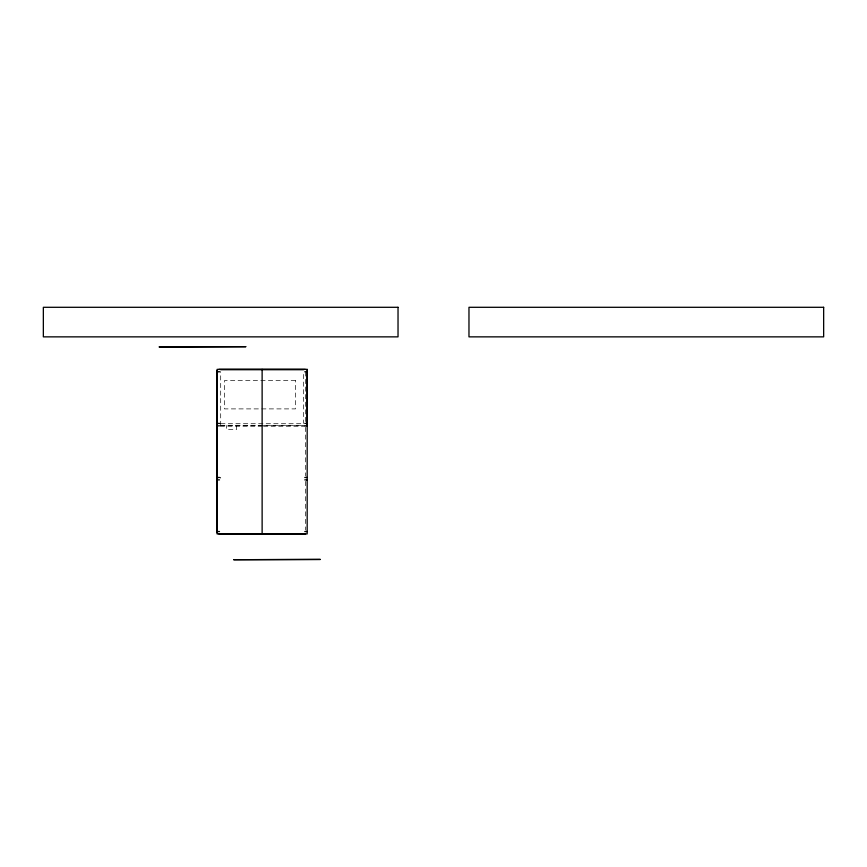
<?xml version="1.0" encoding="UTF-8"?>
<svg xmlns="http://www.w3.org/2000/svg" width="867" height="867" viewBox="0 0 867 867"><rect width="100%" height="100%" fill="white"/><g stroke="black" fill="none" stroke-linecap="round" stroke-linejoin="round"><path stroke-width="0.65" stroke-dasharray="4.33 3.25" d="M217.086 371.77L220.695 371.77L220.695 425.827M218.885 423.421L220.695 423.421M220.695 423.725L303.569 423.725M220.695 425.524L303.569 425.524M220.24 425.827L262.127 425.827M263.481 425.827L305.379 425.827M220.24 426.087L262.127 426.087M263.481 426.087L305.379 426.087M217.086 477.479L220.695 477.479L220.695 479.874M305.379 371.77L305.379 422.099M305.379 427.323L305.379 475.972M305.379 481.38L305.379 530.03M303.569 374.425L303.569 423.421M236.442 425.524L236.442 429.544L226.525 429.544L226.525 425.524M295.452 380.526L224.51 380.526L224.51 408.899L295.452 408.899L295.452 380.526"/><path stroke-width="1.3" d="M220.695 369.667L303.569 369.667M217.086 370.567L217.086 532.728M307.178 370.567L307.178 424.624M217.086 371.77L219.492 371.77M304.772 371.77L307.178 371.77M217.086 423.421L219.492 423.421M304.772 423.421L307.178 423.421M217.086 425.827L219.492 425.827M304.772 425.827L307.178 425.827M217.086 477.479L219.492 477.479M304.772 477.479L307.178 477.479M217.086 479.874L219.492 479.874M304.772 479.874L307.178 479.874M217.086 531.525L219.492 531.525M304.772 531.525L307.178 531.525M305.379 369.375L218.885 369.375M305.379 533.931L218.885 533.931M262.127 369.375L262.127 533.931M398.029 307.297L43.35 307.297L43.35 336.862L398.029 336.862L398.029 307.297M823.65 307.297L468.971 307.297L468.971 336.862L823.65 336.862L823.65 307.297M245.762 346.681L159.268 346.941L245.762 346.681M307.178 369.375L217.086 369.375L217.086 533.931L307.178 533.931L307.178 369.375M320.27 559.443L233.787 559.703L320.27 559.443"/></g></svg>
